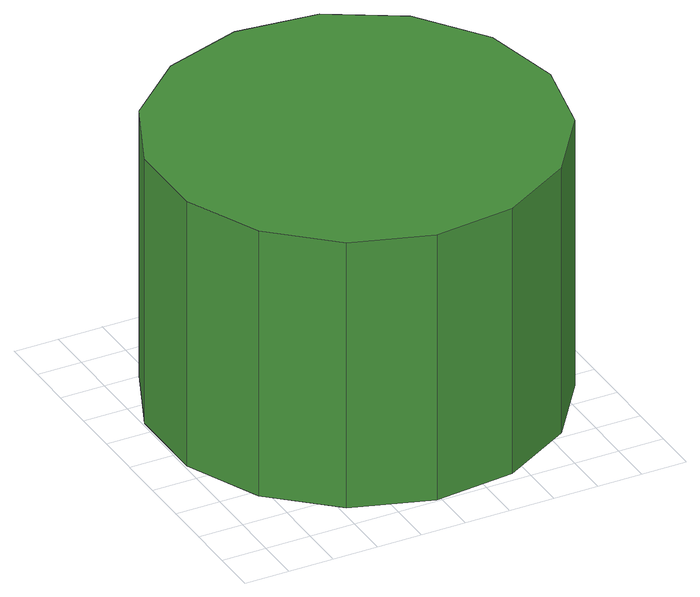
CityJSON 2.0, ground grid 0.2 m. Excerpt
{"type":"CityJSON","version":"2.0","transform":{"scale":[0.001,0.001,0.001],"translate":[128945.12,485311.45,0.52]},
"CityObjects":{
"tree1":{"type":"SolitaryVegetationObject","attributes":{"function":"something"},"geometry":[{"type":"MultiSurface","lod":"1","boundaries":[[[0,1,2,3,4,5,6,7,8,9,10,11,12,13,14]],[[15,16,17,18,19,20,21,22,23,24,25,26,27,28,29]],[[0,29,28,1]],[[1,28,27,2]],[[2,27,26,3]],[[3,26,25,4]],[[4,25,24,5]],[[5,24,23,6]],[[6,23,22,7]],[[7,22,21,8]],[[8,21,20,9]],[[9,20,19,10]],[[10,19,18,11]],[[11,18,17,12]],[[12,17,16,13]],[[13,16,15,14]],[[14,15,29,0]]]}]}
},
"vertices":[
[1752,886,1260],[1676,1244,1260],[1460,1541,1260],[1143,1724,1260],[779,1762,1260],[430,1649,1260],[158,1404,1260],[9,1069,1260],[9,703,1260],[158,368,1260],[430,123,1260],[779,9,1260],[1143,48,1260],[1460,231,1260],[1676,527,1260],[1676,527,10],[1460,231,10],[1143,48,10],[779,9,10],[430,123,10],[158,368,10],[9,703,10],[9,1069,10],[158,1404,10],[430,1649,10],[779,1762,10],[1143,1724,10],[1460,1541,10],[1676,1244,10],[1752,886,10]
]}
